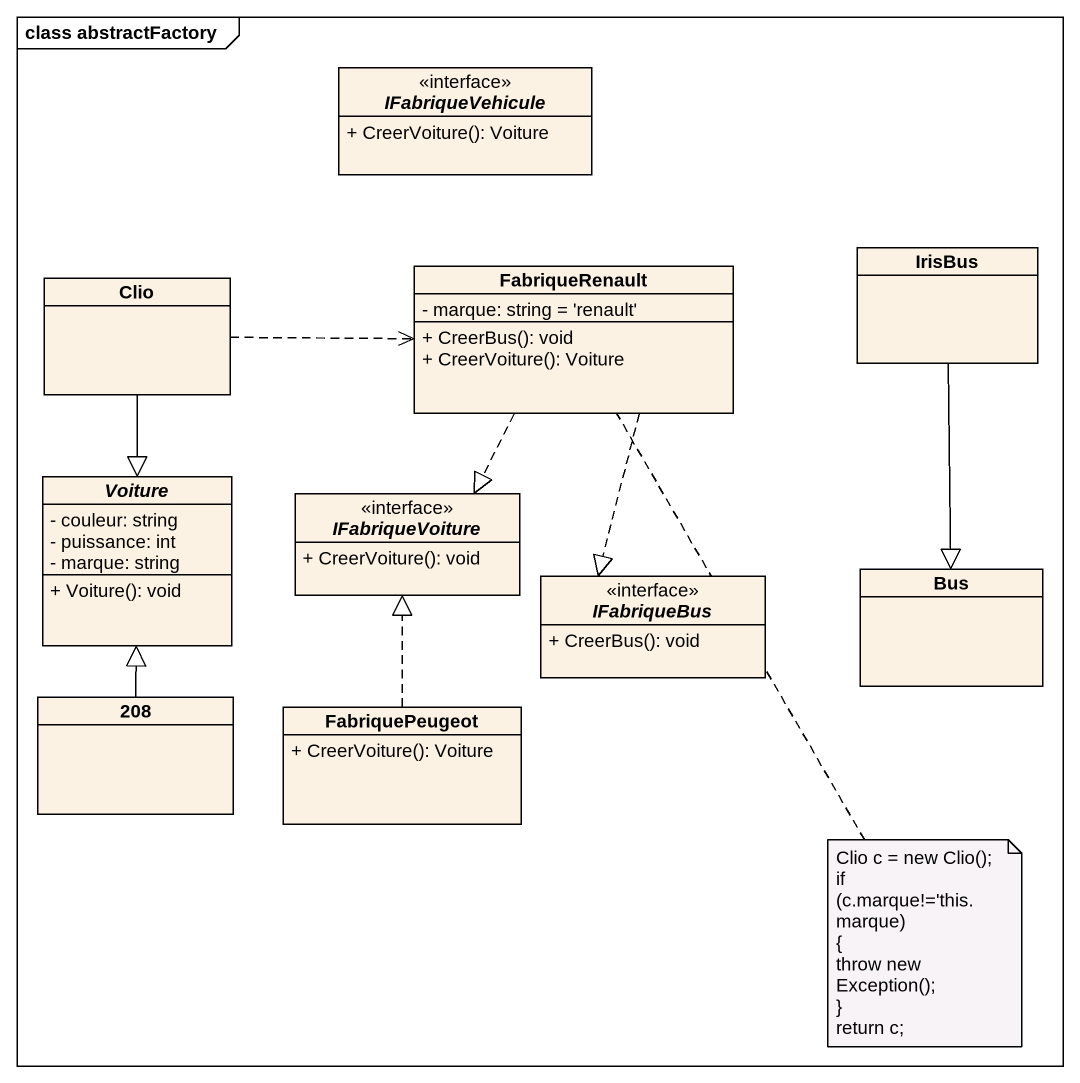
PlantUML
@startuml
mainframe class abstractFactory
hide circle
hide empty members
skinparam classAttributeIconSize 0
interface IFabriqueVehicule <<interface>> {
  + CreerVoiture(): Voiture
}
class Clio
class FabriqueRenault {
  - marque: string = 'renault'
  + CreerBus(): void
  + CreerVoiture(): Voiture
}
class IrisBus
abstract class Voiture {
  - couleur: string
  - puissance: int
  - marque: string
  + Voiture(): void
}
interface IFabriqueVoiture <<interface>> {
  + CreerVoiture(): void
}
interface IFabriqueBus <<interface>> {
  + CreerBus(): void
}
class Bus
class "208" as c208
class FabriquePeugeot {
  + CreerVoiture(): Voiture
}
Clio .right.> FabriqueRenault
Clio --|> Voiture
FabriqueRenault ..|> IFabriqueVoiture
FabriqueRenault ..|> IFabriqueBus
IrisBus --|> Bus
c208 -up-|> Voiture
FabriquePeugeot .up.|> IFabriqueVoiture
note bottom of FabriqueRenault
  Clio c = new Clio();
  if (c.marque!='this.marque)
  {
  throw new Exception();
  ~}
  return c;
end note
@enduml
